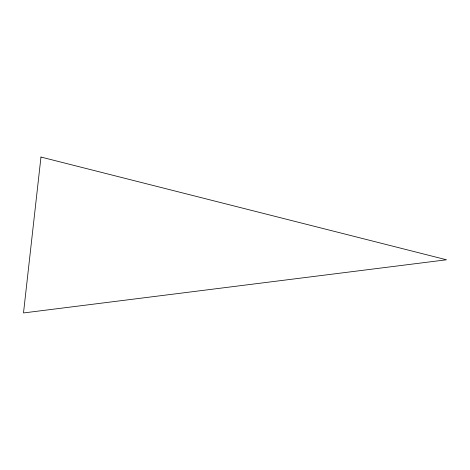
<?xml version="1.0" encoding="UTF-8"?>
<svg xmlns="http://www.w3.org/2000/svg" width="470" height="470" viewBox="0 0 470 470"><rect width="100%" height="100%" fill="white"/><g stroke="black" fill="none" stroke-linecap="round" stroke-linejoin="round"><path stroke-width="0.7" d="M40.972 157.05L23.5 312.95L446.5 259.787L40.972 157.05"/></g></svg>
